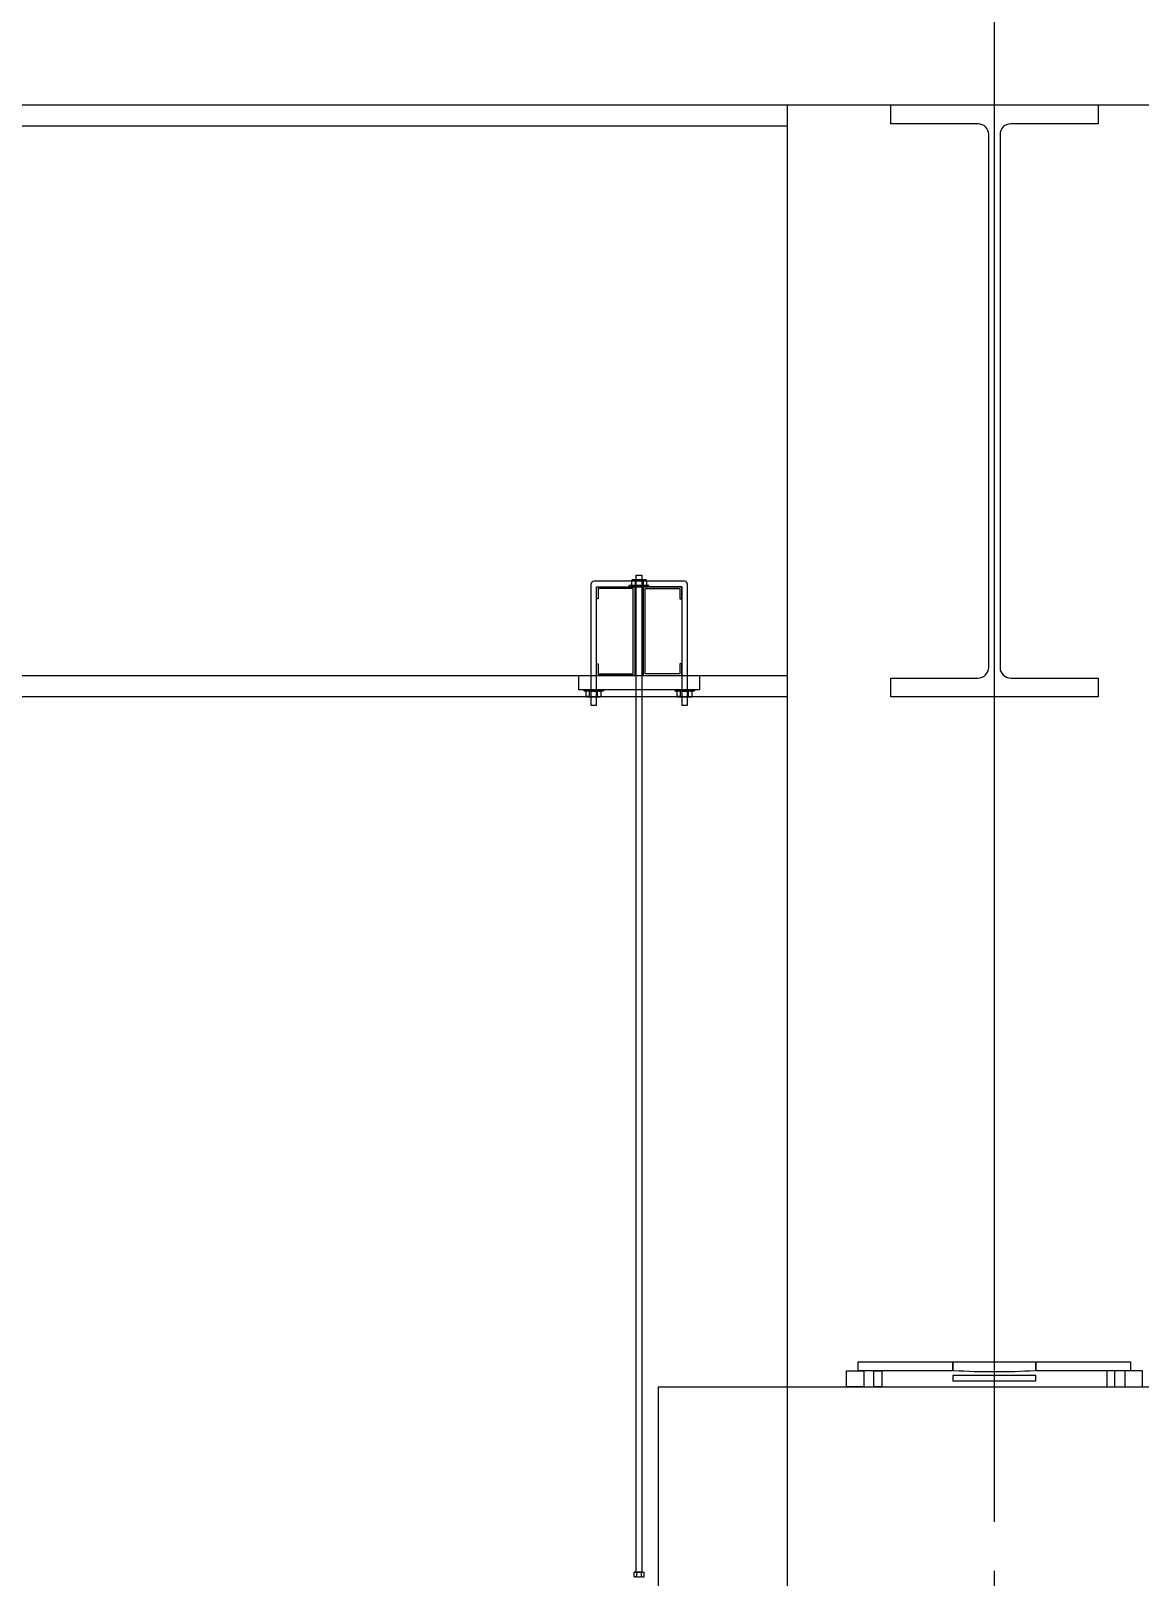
# Model space of a CAD drawing. Header units: millimetres. Extents: x -32710 to 654186, y -254124 to 420220.
# Drawn here: x 237573 to 239446, y 391238 to 393850 of the extents above; entities that cross this region are included whole.
import ezdxf
from ezdxf.xclip import XClip

# ---------------------------------------------------------------- set-up
doc = ezdxf.new("R2010")
doc.units = ezdxf.units.MM
doc.header["$LTSCALE"] = 1000
doc.linetypes.add('TPH12-SEC-@E$0$CENTERK5', pattern=[6.916, 6.667, -0.083, 0.083, -0.083])
for name, color, linetype in [('FFU', 145, 'Continuous'), ('TPH12-SEC-@E$0$H-SIN', 252, 'TPH12-SEC-@E$0$CENTERK5'), ('TPH12-SEC-@E$0$KABE1', 252, 'Continuous'), ('TPH12-SEC-@E$0$STEEL2', 252, 'Continuous'), ('TPH12-SEC-@E$0$STEEL3', 252, 'Continuous'), ('YFSHI-02(E-LINE)$0$SH-LINE-10', 10, 'Continuous'), ('YFSHI-02(E-LINE)$0$SH-LINE-130', 130, 'Continuous')]:
    doc.layers.add(name, color=color, linetype=linetype)

# ---------------------------------------------------------------- blocks, each defined once
blk = doc.blocks.new('TPH12-SEC-@E')
at = {"layer": 'TPH12-SEC-@E$0$H-SIN'}
blk.add_line((239200, 377500), (239200, 414000), dxfattribs=at)
at = {"layer": 'TPH12-SEC-@E$0$KABE1'}
blk.add_line((47000, 393725), (273000, 393725), dxfattribs=at)
at = {"layer": 'TPH12-SEC-@E$0$STEEL2'}
blk.add_lwpolyline([(239025, 393725), (239375, 393725), (239375, 393693), (239227.5, 393693, 0.414214), (239209.5, 393675), (239209.5, 392775, 0.414214), (239227.5, 392757), (239375, 392757), (239375, 392725), (239025, 392725), (239025, 392757), (239172.5, 392757, 0.414214), (239190.5, 392775), (239190.5, 393675, 0.414214), (239172.5, 393693), (239025, 393693)], format="xyb", close=True, dxfattribs=at)
at = {"layer": 'TPH12-SEC-@E$0$STEEL3'}
blk.add_line((238850, 393725), (238850, 385050), dxfattribs=at)
at = {"layer": 'TPH12-SEC-@E$0$STEEL3', "linetype": 'Continuous'}
for p, q in [((238850, 393689), (231150, 393689)), ((231150, 392761), (238850, 392761)), ((238850, 392725), (231150, 392725))]:
    blk.add_line(p, q, dxfattribs=at)
blk = doc.blocks.new('YFSHI-02(E-LINE)')
at = {"layer": 'YFSHI-02(E-LINE)$0$SH-LINE-10'}
for p, q in [((238518.5, 392915.5), (238518.5, 392711.3)), ((238518.5, 392915.5), (238518.5, 392711.3)), ((238676.5, 392920.5), (238523.5, 392920.5)), ((238676.5, 392920.5), (238523.5, 392920.5)), ((238528, 392711.3), (238528, 392911)), ((238528, 392911), (238672, 392911)), ((238528, 392711.3), (238528, 392911)), ((238528, 392911), (238672, 392911)), ((238616.5, 392913.1), (238583.5, 392913.1)), ((238583.5, 392911), (238583.5, 392913.1)), ((238616.5, 392913.1), (238583.5, 392913.1)), ((238583.5, 392911), (238583.5, 392913.1)), ((238616.5, 392911), (238583.5, 392911)), ((238616.5, 392911), (238583.5, 392911)), ((238587.3, 392921.8), (238587.3, 392914.3)), ((238587.3, 392921.8), (238587.3, 392914.3)), ((238587.3, 392921.8), (238587.3, 392914.3)), ((238587.3, 392921.8), (238587.3, 392914.3)), ((238611.7, 392923), (238588.3, 392923)), ((238611.7, 392923), (238588.3, 392923)), ((238611.7, 392923), (238588.3, 392923)), ((238611.7, 392923), (238588.3, 392923)), ((238590.7, 392922.7), (238588.3, 392922.7)), ((238590.7, 392922.7), (238588.3, 392922.7)), ((238590.7, 392922.7), (238588.3, 392922.7)), ((238590.7, 392922.7), (238588.3, 392922.7)), ((238590.7, 392913.4), (238588.3, 392913.4)), ((238590.7, 392913.4), (238588.3, 392913.4)), ((238590.7, 392913.4), (238588.3, 392913.4)), ((238590.7, 392913.4), (238588.3, 392913.4)), ((238611.7, 392913.1), (238588.3, 392913.1)), ((238611.7, 392913.1), (238588.3, 392913.1)), ((238593.2, 392921.8), (238593.2, 392914.3)), ((238593.2, 392921.8), (238593.2, 392914.3)), ((238593.2, 392921.8), (238593.2, 392914.3)), ((238593.2, 392921.8), (238593.2, 392914.3)), ((238595.2, 391247), (238595.2, 392931)), ((238595.2, 392931), (238604.8, 392931)), ((238595.2, 391247), (238595.2, 392931)), ((238595.2, 392931), (238604.8, 392931)), ((238603.5, 392922.7), (238596.5, 392922.7)), ((238603.5, 392922.7), (238596.5, 392922.7)), ((238603.5, 392922.7), (238596.5, 392922.7)), ((238603.5, 392922.7), (238596.5, 392922.7)), ((238603.5, 392913.4), (238596.5, 392913.4)), ((238603.5, 392913.4), (238596.5, 392913.4)), ((238603.5, 392913.4), (238596.5, 392913.4)), ((238603.5, 392913.4), (238596.5, 392913.4)), ((238604.8, 392931), (238604.8, 391247)), ((238604.8, 392931), (238604.8, 391247)), ((238606.8, 392921.8), (238606.8, 392914.3)), ((238606.8, 392921.8), (238606.8, 392914.3)), ((238606.8, 392921.8), (238606.8, 392914.3)), ((238606.8, 392921.8), (238606.8, 392914.3)), ((238609.3, 392922.7), (238611.7, 392922.7)), ((238609.3, 392922.7), (238611.7, 392922.7)), ((238609.3, 392922.7), (238611.7, 392922.7)), ((238609.3, 392922.7), (238611.7, 392922.7)), ((238609.3, 392913.4), (238611.7, 392913.4)), ((238609.3, 392913.4), (238611.7, 392913.4)), ((238609.3, 392913.4), (238611.7, 392913.4)), ((238609.3, 392913.4), (238611.7, 392913.4)), ((238612.7, 392921.8), (238612.7, 392914.3)), ((238612.7, 392921.8), (238612.7, 392914.3)), ((238612.7, 392921.8), (238612.7, 392914.3)), ((238612.7, 392921.8), (238612.7, 392914.3)), ((238616.5, 392911), (238616.5, 392913.1)), ((238616.5, 392911), (238616.5, 392913.1)), ((238672, 392911), (238672, 392711.3)), ((238672, 392911), (238672, 392711.3)), ((238681.5, 392737.3), (238681.5, 392915.5)), ((238681.5, 392737.3), (238681.5, 392915.5)), ((238498.2, 392761), (238701.8, 392761)), ((238498.2, 392737.3), (238498.2, 392761)), ((238498.2, 392761), (238701.8, 392761)), ((238498.2, 392737.3), (238498.2, 392761)), ((238701.8, 392761), (238701.8, 392737.3)), ((238701.8, 392761), (238701.8, 392737.3)), ((238701.8, 392737.3), (238498.2, 392737.3)), ((238701.8, 392737.3), (238498.2, 392737.3)), ((238506.7, 392737.3), (238539.8, 392737.3)), ((238506.7, 392737.3), (238506.7, 392735.2)), ((238506.7, 392737.3), (238539.8, 392737.3)), ((238506.7, 392737.3), (238506.7, 392735.2)), ((238506.7, 392735.2), (238539.8, 392735.2)), ((238506.7, 392735.2), (238539.8, 392735.2)), ((238510.6, 392726.5), (238510.6, 392734)), ((238510.6, 392726.5), (238510.6, 392734)), ((238510.6, 392726.5), (238510.6, 392734)), ((238510.6, 392726.5), (238510.6, 392734)), ((238511.5, 392735.2), (238535, 392735.2)), ((238511.5, 392735.2), (238535, 392735.2)), ((238511.5, 392725.3), (238535, 392725.3)), ((238511.5, 392725.3), (238535, 392725.3)), ((238511.5, 392725.3), (238535, 392725.3)), ((238511.5, 392725.3), (238535, 392725.3)), ((238514, 392734.9), (238511.6, 392734.9)), ((238514, 392734.9), (238511.6, 392734.9)), ((238514, 392734.9), (238511.6, 392734.9)), ((238514, 392734.9), (238511.6, 392734.9)), ((238514, 392725.7), (238511.6, 392725.7)), ((238514, 392725.7), (238511.6, 392725.7)), ((238514, 392725.7), (238511.6, 392725.7)), ((238514, 392725.7), (238511.6, 392725.7)), ((238516.4, 392726.5), (238516.4, 392734)), ((238516.4, 392726.5), (238516.4, 392734)), ((238516.4, 392726.5), (238516.4, 392734)), ((238516.4, 392726.5), (238516.4, 392734)), ((238519.7, 392734.9), (238526.8, 392734.9)), ((238519.7, 392734.9), (238526.8, 392734.9)), ((238519.7, 392734.9), (238526.8, 392734.9)), ((238519.7, 392734.9), (238526.8, 392734.9)), ((238519.7, 392725.7), (238526.8, 392725.7)), ((238519.7, 392725.7), (238526.8, 392725.7)), ((238519.7, 392725.7), (238526.8, 392725.7)), ((238519.7, 392725.7), (238526.8, 392725.7)), ((238530, 392726.5), (238530, 392734)), ((238530, 392726.5), (238530, 392734)), ((238530, 392726.5), (238530, 392734)), ((238530, 392726.5), (238530, 392734)), ((238532.5, 392734.9), (238534.9, 392734.9)), ((238532.5, 392734.9), (238534.9, 392734.9)), ((238532.5, 392734.9), (238534.9, 392734.9)), ((238532.5, 392734.9), (238534.9, 392734.9)), ((238532.5, 392725.7), (238534.9, 392725.7)), ((238532.5, 392725.7), (238534.9, 392725.7)), ((238532.5, 392725.7), (238534.9, 392725.7)), ((238532.5, 392725.7), (238534.9, 392725.7)), ((238535.9, 392726.5), (238535.9, 392734)), ((238535.9, 392726.5), (238535.9, 392734)), ((238535.9, 392726.5), (238535.9, 392734)), ((238535.9, 392726.5), (238535.9, 392734)), ((238539.8, 392737.3), (238539.8, 392735.2)), ((238539.8, 392737.3), (238539.8, 392735.2)), ((238660.2, 392737.3), (238693.3, 392737.3)), ((238660.2, 392737.3), (238660.2, 392735.2)), ((238660.2, 392737.3), (238693.3, 392737.3)), ((238660.2, 392737.3), (238660.2, 392735.2)), ((238660.2, 392735.2), (238693.3, 392735.2)), ((238660.2, 392735.2), (238693.3, 392735.2)), ((238664.1, 392726.5), (238664.1, 392734)), ((238664.1, 392726.5), (238664.1, 392734)), ((238664.1, 392726.5), (238664.1, 392734)), ((238664.1, 392726.5), (238664.1, 392734)), ((238665, 392735.2), (238688.5, 392735.2)), ((238665, 392735.2), (238688.5, 392735.2)), ((238665, 392725.3), (238688.5, 392725.3)), ((238665, 392725.3), (238688.5, 392725.3)), ((238665, 392725.3), (238688.5, 392725.3)), ((238665, 392725.3), (238688.5, 392725.3)), ((238667.5, 392734.9), (238665.1, 392734.9)), ((238667.5, 392734.9), (238665.1, 392734.9)), ((238667.5, 392734.9), (238665.1, 392734.9)), ((238667.5, 392734.9), (238665.1, 392734.9)), ((238667.5, 392725.7), (238665.1, 392725.7)), ((238667.5, 392725.7), (238665.1, 392725.7)), ((238667.5, 392725.7), (238665.1, 392725.7)), ((238667.5, 392725.7), (238665.1, 392725.7)), ((238670, 392726.5), (238670, 392734)), ((238670, 392726.5), (238670, 392734)), ((238670, 392726.5), (238670, 392734)), ((238670, 392726.5), (238670, 392734)), ((238673.2, 392734.9), (238680.3, 392734.9)), ((238673.2, 392734.9), (238680.3, 392734.9)), ((238673.2, 392734.9), (238680.3, 392734.9)), ((238673.2, 392734.9), (238680.3, 392734.9)), ((238673.2, 392725.7), (238680.3, 392725.7)), ((238673.2, 392725.7), (238680.3, 392725.7)), ((238673.2, 392725.7), (238680.3, 392725.7)), ((238673.2, 392725.7), (238680.3, 392725.7)), ((238681.5, 392711.3), (238681.5, 392737.3)), ((238681.5, 392711.3), (238681.5, 392737.3)), ((238683.6, 392726.5), (238683.6, 392734)), ((238683.6, 392726.5), (238683.6, 392734)), ((238683.6, 392726.5), (238683.6, 392734)), ((238683.6, 392726.5), (238683.6, 392734)), ((238686, 392734.9), (238688.4, 392734.9)), ((238686, 392734.9), (238688.4, 392734.9)), ((238686, 392734.9), (238688.4, 392734.9)), ((238686, 392734.9), (238688.4, 392734.9)), ((238686, 392725.7), (238688.4, 392725.7)), ((238686, 392725.7), (238688.4, 392725.7)), ((238686, 392725.7), (238688.4, 392725.7)), ((238686, 392725.7), (238688.4, 392725.7)), ((238689.4, 392726.5), (238689.4, 392734)), ((238689.4, 392726.5), (238689.4, 392734)), ((238689.4, 392726.5), (238689.4, 392734)), ((238689.4, 392726.5), (238689.4, 392734)), ((238693.3, 392737.3), (238693.3, 392735.2)), ((238693.3, 392737.3), (238693.3, 392735.2)), ((238518.5, 392711.3), (238528, 392711.3)), ((238518.5, 392711.3), (238528, 392711.3)), ((238672, 392711.3), (238681.5, 392711.3)), ((238672, 392711.3), (238681.5, 392711.3)), ((238591.5, 391239.3), (238591.5, 391246.1)), ((238591.5, 391239.3), (238591.5, 391246.1)), ((238591.5, 391239.3), (238591.5, 391246.1)), ((238591.5, 391239.3), (238591.5, 391246.1)), ((238592.1, 391247), (238607.9, 391247)), ((238592.1, 391247), (238607.9, 391247)), ((238592.1, 391247), (238607.9, 391247)), ((238592.1, 391247), (238607.9, 391247)), ((238594.5, 391246.7), (238592.2, 391246.7)), ((238594.5, 391246.7), (238592.2, 391246.7)), ((238594.5, 391246.7), (238592.2, 391246.7)), ((238594.5, 391246.7), (238592.2, 391246.7)), ((238594.5, 391238.7), (238592.2, 391238.7)), ((238594.5, 391238.7), (238592.2, 391238.7)), ((238594.5, 391238.7), (238592.2, 391238.7)), ((238594.5, 391238.7), (238592.2, 391238.7)), ((238604.8, 391247), (238595.2, 391247)), ((238604.8, 391247), (238595.2, 391247)), ((238596.2, 391239.3), (238596.2, 391246.1)), ((238596.2, 391239.3), (238596.2, 391246.1)), ((238596.2, 391239.3), (238596.2, 391246.1)), ((238596.2, 391239.3), (238596.2, 391246.1)), ((238598.5, 391246.7), (238601.5, 391246.7)), ((238598.5, 391246.7), (238601.5, 391246.7)), ((238598.5, 391238.7), (238601.5, 391238.7)), ((238598.5, 391238.7), (238601.5, 391238.7)), ((238598.5, 391238.7), (238601.5, 391238.7)), ((238598.5, 391238.7), (238601.5, 391238.7)), ((238603.8, 391239.3), (238603.8, 391246.1)), ((238603.8, 391239.3), (238603.8, 391246.1)), ((238603.8, 391239.3), (238603.8, 391246.1)), ((238603.8, 391239.3), (238603.8, 391246.1)), ((238605.5, 391246.7), (238607.8, 391246.7)), ((238605.5, 391246.7), (238607.8, 391246.7)), ((238605.5, 391246.7), (238607.8, 391246.7)), ((238605.5, 391246.7), (238607.8, 391246.7)), ((238605.5, 391238.7), (238607.8, 391238.7)), ((238605.5, 391238.7), (238607.8, 391238.7)), ((238605.5, 391238.7), (238607.8, 391238.7)), ((238605.5, 391238.7), (238607.8, 391238.7)), ((238608.5, 391239.3), (238608.5, 391246.1)), ((238608.5, 391239.3), (238608.5, 391246.1)), ((238608.5, 391239.3), (238608.5, 391246.1)), ((238608.5, 391239.3), (238608.5, 391246.1))]:
    blk.add_line(p, q, dxfattribs=at)
for centre, radius, start, end in [((238523.5, 392915.5), 5, 90, 180), ((238523.5, 392915.5), 5, 90, 180), ((238589.3, 392921.2), 2.1, 120.5681, 163.207), ((238589.3, 392921.2), 2.1, 120.5681, 163.207), ((238589.3, 392921.2), 2.1, 120.5681, 163.207), ((238589.3, 392921.2), 2.1, 120.5681, 163.207), ((238589.1, 392920.8), 2.02, 111.8965, 149.5654), ((238589.1, 392920.8), 2.02, 111.8965, 149.5654), ((238589.1, 392920.8), 2.02, 111.8965, 149.5654), ((238589.1, 392920.8), 2.02, 111.8965, 149.5654), ((238589.1, 392915.3), 2.02, 210.4346, 248.1035), ((238589.1, 392915.3), 2.02, 210.4346, 248.1035), ((238589.3, 392914.9), 2.1, 196.793, 239.4319), ((238589.3, 392914.9), 2.1, 196.793, 239.4319), ((238589.1, 392915.3), 2.02, 210.4346, 248.1035), ((238589.1, 392915.3), 2.02, 210.4346, 248.1035), ((238589.3, 392914.9), 2.1, 196.793, 239.4319), ((238589.3, 392914.9), 2.1, 196.793, 239.4319), ((238589.3, 392914.6), 8.18, 61.7885, 80.1123), ((238589.3, 392914.6), 8.18, 61.7885, 80.1123), ((238589.3, 392914.6), 8.18, 61.7885, 80.1123), ((238589.3, 392914.6), 8.18, 61.7885, 80.1123), ((238589.3, 392921.5), 8.18, 279.8877, 298.2115), ((238589.3, 392921.5), 8.18, 279.8877, 298.2115), ((238589.3, 392921.5), 8.18, 279.8877, 298.2115), ((238589.3, 392921.5), 8.18, 279.8877, 298.2115), ((238597.2, 392913.2), 9.43, 94.1532, 114.8761), ((238597.2, 392913.2), 9.43, 94.1532, 114.8761), ((238597.2, 392913.2), 9.43, 94.1532, 114.8761), ((238597.2, 392913.2), 9.43, 94.1532, 114.8761), ((238597.2, 392922.8), 9.43, 245.1239, 265.8468), ((238597.2, 392922.8), 9.43, 245.1239, 265.8468), ((238597.2, 392922.8), 9.43, 245.1239, 265.8468), ((238597.2, 392922.8), 9.43, 245.1239, 265.8468), ((238602.8, 392913.2), 9.43, 65.1239, 85.8468), ((238602.8, 392913.2), 9.43, 65.1239, 85.8468), ((238602.8, 392913.2), 9.43, 65.1239, 85.8468), ((238602.8, 392913.2), 9.43, 65.1239, 85.8468), ((238602.8, 392922.8), 9.43, 274.1532, 294.8761), ((238602.8, 392922.8), 9.43, 274.1532, 294.8761), ((238602.8, 392922.8), 9.43, 274.1532, 294.8761), ((238602.8, 392922.8), 9.43, 274.1532, 294.8761), ((238610.7, 392914.6), 8.18, 99.8877, 118.2115), ((238610.7, 392914.6), 8.18, 99.8877, 118.2115), ((238610.7, 392914.6), 8.18, 99.8877, 118.2115), ((238610.7, 392914.6), 8.18, 99.8877, 118.2115), ((238610.7, 392921.5), 8.18, 241.7885, 260.1123), ((238610.7, 392921.5), 8.18, 241.7885, 260.1123), ((238610.7, 392921.5), 8.18, 241.7885, 260.1123), ((238610.7, 392921.5), 8.18, 241.7885, 260.1123), ((238610.7, 392921.2), 2.1, 16.793, 59.4319), ((238610.7, 392921.2), 2.1, 16.793, 59.4319), ((238610.7, 392921.2), 2.1, 16.793, 59.4319), ((238610.7, 392921.2), 2.1, 16.793, 59.4319), ((238610.9, 392920.8), 2.02, 30.4346, 68.1035), ((238610.9, 392920.8), 2.02, 30.4346, 68.1035), ((238610.9, 392920.8), 2.02, 30.4346, 68.1035), ((238610.9, 392920.8), 2.02, 30.4346, 68.1035), ((238610.7, 392914.9), 2.1, 300.5681, 343.207), ((238610.9, 392915.3), 2.02, 291.8965, 329.5654), ((238610.9, 392915.3), 2.02, 291.8965, 329.5654), ((238610.7, 392914.9), 2.1, 300.5681, 343.207), ((238610.7, 392914.9), 2.1, 300.5681, 343.207), ((238610.9, 392915.3), 2.02, 291.8965, 329.5654), ((238610.9, 392915.3), 2.02, 291.8965, 329.5654), ((238610.7, 392914.9), 2.1, 300.5681, 343.207), ((238676.5, 392915.5), 5, 0, 90), ((238676.5, 392915.5), 5, 0, 90), ((238512.6, 392733.4), 2.1, 120.5681, 163.207), ((238512.6, 392733.4), 2.1, 120.5681, 163.207), ((238512.6, 392733.4), 2.1, 120.5681, 163.207), ((238512.6, 392733.4), 2.1, 120.5681, 163.207), ((238512.3, 392733), 2.02, 111.8965, 149.5654), ((238512.3, 392733), 2.02, 111.8965, 149.5654), ((238512.3, 392733), 2.02, 111.8965, 149.5654), ((238512.3, 392733), 2.02, 111.8965, 149.5654), ((238512.3, 392727.5), 2.02, 210.4346, 248.1035), ((238512.6, 392727.1), 2.1, 196.793, 239.4319), ((238512.6, 392727.1), 2.1, 196.793, 239.4319), ((238512.3, 392727.5), 2.02, 210.4346, 248.1035), ((238512.3, 392727.5), 2.02, 210.4346, 248.1035), ((238512.6, 392727.1), 2.1, 196.793, 239.4319), ((238512.6, 392727.1), 2.1, 196.793, 239.4319), ((238512.3, 392727.5), 2.02, 210.4346, 248.1035), ((238512.6, 392726.8), 8.18, 61.7885, 80.1123), ((238512.6, 392726.8), 8.18, 61.7885, 80.1123), ((238512.6, 392726.8), 8.18, 61.7885, 80.1123), ((238512.6, 392726.8), 8.18, 61.7885, 80.1123), ((238512.6, 392733.7), 8.18, 279.8877, 298.2115), ((238512.6, 392733.7), 8.18, 279.8877, 298.2115), ((238512.6, 392733.7), 8.18, 279.8877, 298.2115), ((238512.6, 392733.7), 8.18, 279.8877, 298.2115), ((238520.4, 392725.5), 9.43, 94.1532, 114.8761), ((238520.4, 392725.5), 9.43, 94.1532, 114.8761), ((238520.4, 392725.5), 9.43, 94.1532, 114.8761), ((238520.4, 392725.5), 9.43, 94.1532, 114.8761), ((238520.4, 392735.1), 9.43, 245.1239, 265.8468), ((238520.4, 392735.1), 9.43, 245.1239, 265.8468), ((238520.4, 392735.1), 9.43, 245.1239, 265.8468), ((238520.4, 392735.1), 9.43, 245.1239, 265.8468), ((238526.1, 392725.5), 9.43, 65.1239, 85.8468), ((238526.1, 392725.5), 9.43, 65.1239, 85.8468), ((238526.1, 392725.5), 9.43, 65.1239, 85.8468), ((238526.1, 392725.5), 9.43, 65.1239, 85.8468), ((238526.1, 392735.1), 9.43, 274.1532, 294.8761), ((238526.1, 392735.1), 9.43, 274.1532, 294.8761), ((238526.1, 392735.1), 9.43, 274.1532, 294.8761), ((238526.1, 392735.1), 9.43, 274.1532, 294.8761), ((238533.9, 392726.8), 8.18, 99.8877, 118.2115), ((238533.9, 392726.8), 8.18, 99.8877, 118.2115), ((238533.9, 392726.8), 8.18, 99.8877, 118.2115), ((238533.9, 392726.8), 8.18, 99.8877, 118.2115), ((238533.9, 392733.7), 8.18, 241.7885, 260.1123), ((238533.9, 392733.7), 8.18, 241.7885, 260.1123), ((238533.9, 392733.7), 8.18, 241.7885, 260.1123), ((238533.9, 392733.7), 8.18, 241.7885, 260.1123), ((238534.2, 392733), 2.02, 30.4346, 68.1035), ((238534.2, 392733), 2.02, 30.4346, 68.1035), ((238534.2, 392733), 2.02, 30.4346, 68.1035), ((238534.2, 392733), 2.02, 30.4346, 68.1035), ((238534.2, 392727.5), 2.02, 291.8965, 329.5654), ((238534.2, 392727.5), 2.02, 291.8965, 329.5654), ((238534.2, 392727.5), 2.02, 291.8965, 329.5654), ((238534.2, 392727.5), 2.02, 291.8965, 329.5654), ((238533.9, 392733.4), 2.1, 16.793, 59.4319), ((238533.9, 392733.4), 2.1, 16.793, 59.4319), ((238533.9, 392733.4), 2.1, 16.793, 59.4319), ((238533.9, 392733.4), 2.1, 16.793, 59.4319), ((238533.9, 392727.1), 2.1, 300.5681, 343.207), ((238533.9, 392727.1), 2.1, 300.5681, 343.207), ((238533.9, 392727.1), 2.1, 300.5681, 343.207), ((238533.9, 392727.1), 2.1, 300.5681, 343.207), ((238666.1, 392733.4), 2.1, 120.5681, 163.207), ((238666.1, 392733.4), 2.1, 120.5681, 163.207), ((238666.1, 392733.4), 2.1, 120.5681, 163.207), ((238666.1, 392733.4), 2.1, 120.5681, 163.207), ((238665.8, 392733), 2.02, 111.8965, 149.5654), ((238665.8, 392733), 2.02, 111.8965, 149.5654), ((238665.8, 392733), 2.02, 111.8965, 149.5654), ((238665.8, 392733), 2.02, 111.8965, 149.5654), ((238665.8, 392727.5), 2.02, 210.4346, 248.1035), ((238666.1, 392727.1), 2.1, 196.793, 239.4319), ((238666.1, 392727.1), 2.1, 196.793, 239.4319), ((238665.8, 392727.5), 2.02, 210.4346, 248.1035), ((238665.8, 392727.5), 2.02, 210.4346, 248.1035), ((238666.1, 392727.1), 2.1, 196.793, 239.4319), ((238666.1, 392727.1), 2.1, 196.793, 239.4319), ((238665.8, 392727.5), 2.02, 210.4346, 248.1035), ((238666.1, 392726.8), 8.18, 61.7885, 80.1123), ((238666.1, 392726.8), 8.18, 61.7885, 80.1123), ((238666.1, 392726.8), 8.18, 61.7885, 80.1123), ((238666.1, 392726.8), 8.18, 61.7885, 80.1123), ((238666.1, 392733.7), 8.18, 279.8877, 298.2115), ((238666.1, 392733.7), 8.18, 279.8877, 298.2115), ((238666.1, 392733.7), 8.18, 279.8877, 298.2115), ((238666.1, 392733.7), 8.18, 279.8877, 298.2115), ((238673.9, 392725.5), 9.43, 94.1532, 114.8761), ((238673.9, 392725.5), 9.43, 94.1532, 114.8761), ((238673.9, 392725.5), 9.43, 94.1532, 114.8761), ((238673.9, 392725.5), 9.43, 94.1532, 114.8761), ((238673.9, 392735.1), 9.43, 245.1239, 265.8468), ((238673.9, 392735.1), 9.43, 245.1239, 265.8468), ((238673.9, 392735.1), 9.43, 245.1239, 265.8468), ((238673.9, 392735.1), 9.43, 245.1239, 265.8468), ((238679.6, 392725.5), 9.43, 65.1239, 85.8468), ((238679.6, 392725.5), 9.43, 65.1239, 85.8468), ((238679.6, 392725.5), 9.43, 65.1239, 85.8468), ((238679.6, 392725.5), 9.43, 65.1239, 85.8468), ((238679.6, 392735.1), 9.43, 274.1532, 294.8761), ((238679.6, 392735.1), 9.43, 274.1532, 294.8761), ((238679.6, 392735.1), 9.43, 274.1532, 294.8761), ((238679.6, 392735.1), 9.43, 274.1532, 294.8761), ((238687.4, 392726.8), 8.18, 99.8877, 118.2115), ((238687.4, 392726.8), 8.18, 99.8877, 118.2115), ((238687.4, 392726.8), 8.18, 99.8877, 118.2115), ((238687.4, 392726.8), 8.18, 99.8877, 118.2115), ((238687.4, 392733.7), 8.18, 241.7885, 260.1123), ((238687.4, 392733.7), 8.18, 241.7885, 260.1123), ((238687.4, 392733.7), 8.18, 241.7885, 260.1123), ((238687.4, 392733.7), 8.18, 241.7885, 260.1123), ((238687.7, 392733), 2.02, 30.4346, 68.1035), ((238687.7, 392733), 2.02, 30.4346, 68.1035), ((238687.7, 392733), 2.02, 30.4346, 68.1035), ((238687.7, 392733), 2.02, 30.4346, 68.1035), ((238687.7, 392727.5), 2.02, 291.8965, 329.5654), ((238687.7, 392727.5), 2.02, 291.8965, 329.5654), ((238687.7, 392727.5), 2.02, 291.8965, 329.5654), ((238687.7, 392727.5), 2.02, 291.8965, 329.5654), ((238687.4, 392733.4), 2.1, 16.793, 59.4319), ((238687.4, 392733.4), 2.1, 16.793, 59.4319), ((238687.4, 392733.4), 2.1, 16.793, 59.4319), ((238687.4, 392733.4), 2.1, 16.793, 59.4319), ((238687.4, 392727.1), 2.1, 300.5681, 343.207), ((238687.4, 392727.1), 2.1, 300.5681, 343.207), ((238687.4, 392727.1), 2.1, 300.5681, 343.207), ((238687.4, 392727.1), 2.1, 300.5681, 343.207), ((238592.9, 391245.7), 1.46, 120.5681, 163.207), ((238592.9, 391245.7), 1.46, 120.5681, 163.207), ((238592.9, 391245.7), 1.46, 120.5681, 163.207), ((238592.9, 391245.7), 1.46, 120.5681, 163.207), ((238592.7, 391245.4), 1.4, 111.8965, 149.5654), ((238592.7, 391245.4), 1.4, 111.8965, 149.5654), ((238592.7, 391245.4), 1.4, 111.8965, 149.5654), ((238592.7, 391245.4), 1.4, 111.8965, 149.5654), ((238592.9, 391239.7), 1.46, 196.793, 239.4319), ((238592.7, 391240), 1.4, 210.4346, 248.1035), ((238592.7, 391240), 1.4, 210.4346, 248.1035), ((238592.9, 391239.7), 1.46, 196.793, 239.4319), ((238592.9, 391239.7), 1.46, 196.793, 239.4319), ((238592.7, 391240), 1.4, 210.4346, 248.1035), ((238592.7, 391240), 1.4, 210.4346, 248.1035), ((238592.9, 391239.7), 1.46, 196.793, 239.4319), ((238593.6, 391241.1), 5.67, 61.7885, 80.1123), ((238593.6, 391241.1), 5.67, 61.7885, 80.1123), ((238593.6, 391241.1), 5.67, 61.7885, 80.1123), ((238593.6, 391241.1), 5.67, 61.7885, 80.1123), ((238593.6, 391244.3), 5.67, 279.8877, 298.2115), ((238593.6, 391244.3), 5.67, 279.8877, 298.2115), ((238593.6, 391244.3), 5.67, 279.8877, 298.2115), ((238593.6, 391244.3), 5.67, 279.8877, 298.2115), ((238599, 391240.2), 6.54, 94.1532, 114.8761), ((238599, 391240.2), 6.54, 94.1532, 114.8761), ((238599, 391240.2), 6.54, 94.1532, 114.8761), ((238599, 391240.2), 6.54, 94.1532, 114.8761), ((238599, 391245.2), 6.54, 245.1239, 265.8468), ((238599, 391245.2), 6.54, 245.1239, 265.8468), ((238599, 391245.2), 6.54, 245.1239, 265.8468), ((238599, 391245.2), 6.54, 245.1239, 265.8468), ((238601, 391240.2), 6.54, 65.1239, 85.8468), ((238601, 391240.2), 6.54, 65.1239, 85.8468), ((238601, 391240.2), 6.54, 65.1239, 85.8468), ((238601, 391240.2), 6.54, 65.1239, 85.8468), ((238601, 391245.2), 6.54, 274.1532, 294.8761), ((238601, 391245.2), 6.54, 274.1532, 294.8761), ((238601, 391245.2), 6.54, 274.1532, 294.8761), ((238601, 391245.2), 6.54, 274.1532, 294.8761), ((238606.4, 391241.1), 5.67, 99.8877, 118.2115), ((238606.4, 391241.1), 5.67, 99.8877, 118.2115), ((238606.4, 391241.1), 5.67, 99.8877, 118.2115), ((238606.4, 391241.1), 5.67, 99.8877, 118.2115), ((238606.4, 391244.3), 5.67, 241.7885, 260.1123), ((238606.4, 391244.3), 5.67, 241.7885, 260.1123), ((238606.4, 391244.3), 5.67, 241.7885, 260.1123), ((238606.4, 391244.3), 5.67, 241.7885, 260.1123), ((238607.3, 391245.4), 1.4, 30.4346, 68.1035), ((238607.3, 391245.4), 1.4, 30.4346, 68.1035), ((238607.3, 391245.4), 1.4, 30.4346, 68.1035), ((238607.3, 391245.4), 1.4, 30.4346, 68.1035), ((238607.3, 391240), 1.4, 291.8965, 329.5654), ((238607.3, 391240), 1.4, 291.8965, 329.5654), ((238607.3, 391240), 1.4, 291.8965, 329.5654), ((238607.3, 391240), 1.4, 291.8965, 329.5654), ((238607.1, 391245.7), 1.46, 16.793, 59.4319), ((238607.1, 391245.7), 1.46, 16.793, 59.4319), ((238607.1, 391245.7), 1.46, 16.793, 59.4319), ((238607.1, 391245.7), 1.46, 16.793, 59.4319), ((238607.1, 391239.7), 1.46, 300.5681, 343.207), ((238607.1, 391239.7), 1.46, 300.5681, 343.207), ((238607.1, 391239.7), 1.46, 300.5681, 343.207), ((238607.1, 391239.7), 1.46, 300.5681, 343.207)]:
    blk.add_arc(centre, radius, start, end, dxfattribs=at)
at = {"layer": 'YFSHI-02(E-LINE)$0$SH-LINE-130'}
for p, q in [((238528, 392891), (238528, 392911)), ((238528, 392911), (238593, 392911)), ((238528, 392891), (238528, 392911)), ((238528, 392911), (238593, 392911)), ((238590, 392908), (238531, 392908)), ((238531, 392908), (238531, 392891)), ((238590, 392908), (238531, 392908)), ((238531, 392908), (238531, 392891)), ((238590, 392764), (238590, 392908)), ((238590, 392764), (238590, 392908)), ((238593, 392911), (238593, 392761)), ((238593, 392911), (238593, 392761)), ((238672, 392911), (238607, 392911)), ((238607, 392911), (238607, 392761)), ((238672, 392911), (238607, 392911)), ((238607, 392911), (238607, 392761)), ((238610, 392764), (238610, 392908)), ((238610, 392908), (238669, 392908)), ((238610, 392764), (238610, 392908)), ((238610, 392908), (238669, 392908)), ((238669, 392908), (238669, 392891)), ((238669, 392908), (238669, 392891)), ((238672, 392891), (238672, 392911)), ((238672, 392891), (238672, 392911)), ((238531, 392891), (238528, 392891)), ((238531, 392891), (238528, 392891)), ((238669, 392891), (238672, 392891)), ((238669, 392891), (238672, 392891)), ((238528, 392761), (238528, 392781)), ((238528, 392781), (238531, 392781)), ((238528, 392761), (238528, 392781)), ((238528, 392781), (238531, 392781)), ((238531, 392781), (238531, 392764)), ((238531, 392781), (238531, 392764)), ((238672, 392781), (238669, 392781)), ((238669, 392781), (238669, 392764)), ((238672, 392781), (238669, 392781)), ((238669, 392781), (238669, 392764)), ((238672, 392761), (238672, 392781)), ((238672, 392761), (238672, 392781)), ((238593, 392761), (238528, 392761)), ((238593, 392761), (238528, 392761)), ((238531, 392764), (238590, 392764)), ((238531, 392764), (238590, 392764)), ((238607, 392761), (238672, 392761)), ((238607, 392761), (238672, 392761)), ((238669, 392764), (238610, 392764)), ((238669, 392764), (238610, 392764))]:
    blk.add_line(p, q, dxfattribs=at)
blk = doc.blocks.new('FFU-120x120x55')
for p, q in [((-56.8, 50.8), (-56.8, 9)), ((56.8, 50.8), (-56.8, 50.8)), ((56.8, 50.8), (56.8, 9)), ((-56.8, 9), (56.8, 9)), ((-56.5, 0), (-56.5, 9)), ((56.5, 0), (56.5, 9)), ((-56.5, 0), (56.5, 0))]:
    blk.add_line(p, q)
for points in [[(-7, 54.87, 0.414214), (-7.13, 55), (-23, 55), (-23, 53.5), (-7.13, 53.5, 0.414214), (-7, 53.63)], [(6.87, 53.49, 0.396463), (7, 53.63), (7, 54.87, 0.414214), (6.87, 55), (-6.87, 55, 0.414214), (-7, 54.87), (-7, 53.63, 0.396539), (-6.87, 53.49, 0.029282)], [(7.13, 53.5), (23, 53.5), (23, 55), (7.13, 55, 0.414214), (7, 54.87), (7, 53.63, 0.414214)]]:
    blk.add_lwpolyline(points, format="xyb", close=True)
for points in [[(-22.03, 50.8), (-25, 50.8), (-25, 53.5), (-22.03, 53.5), (-22.03, 51.04)], [(-19, 50.8), (-20.35, 50.8), (-20.35, 53.5), (-19, 53.5), (-19, 51.04)], [(-7, 51.8), (-7, 52.7), (7, 52.7), (7, 51.8)], [(19, 50.8), (20.35, 50.8), (20.35, 53.5), (19, 53.5), (19, 50.95)], [(22.03, 50.8), (25, 50.8), (25, 53.5), (22.03, 53.5), (22.03, 50.95)]]:
    blk.add_lwpolyline(points, close=True)

msp = doc.modelspace()

# ---------------------------------------------------------------- block references
msp.add_blockref('TPH12-SEC-@E', (0, 0))
ref = msp.add_blockref('YFSHI-02(E-LINE)', (0, 0))
XClip(ref).set_block_clipping_path([(193435.9728033519, 355635.7797075855), (305020.60558715, 413217.0386999981)])
at = {"layer": 'FFU', "xscale": -10, "yscale": 10, "zscale": 10}
msp.add_blockref('FFU-120x120x55', (239200, 391052), dxfattribs=at)

doc.saveas('drawing.dxf')
